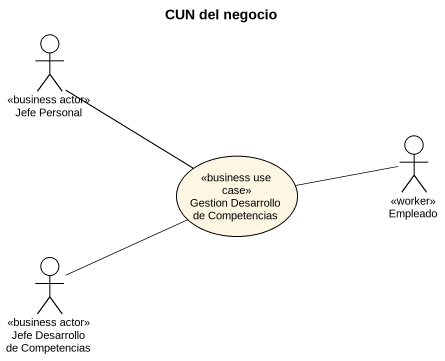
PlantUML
@startuml
title CUN del negocio
actor "Jefe Personal" as Jefe_Personal <<business actor>>
actor Empleado <<worker>>
usecase "Gestion Desarrollo de Competencias" as Gestion_Desarrollo_de <<business use case>>
actor "Jefe Desarrollo de Competencias" as Jefe_Desarrollo_de <<business actor>>
Jefe_Personal -right- Gestion_Desarrollo_de
Gestion_Desarrollo_de -right- Empleado
Jefe_Desarrollo_de -right- Gestion_Desarrollo_de
@enduml
